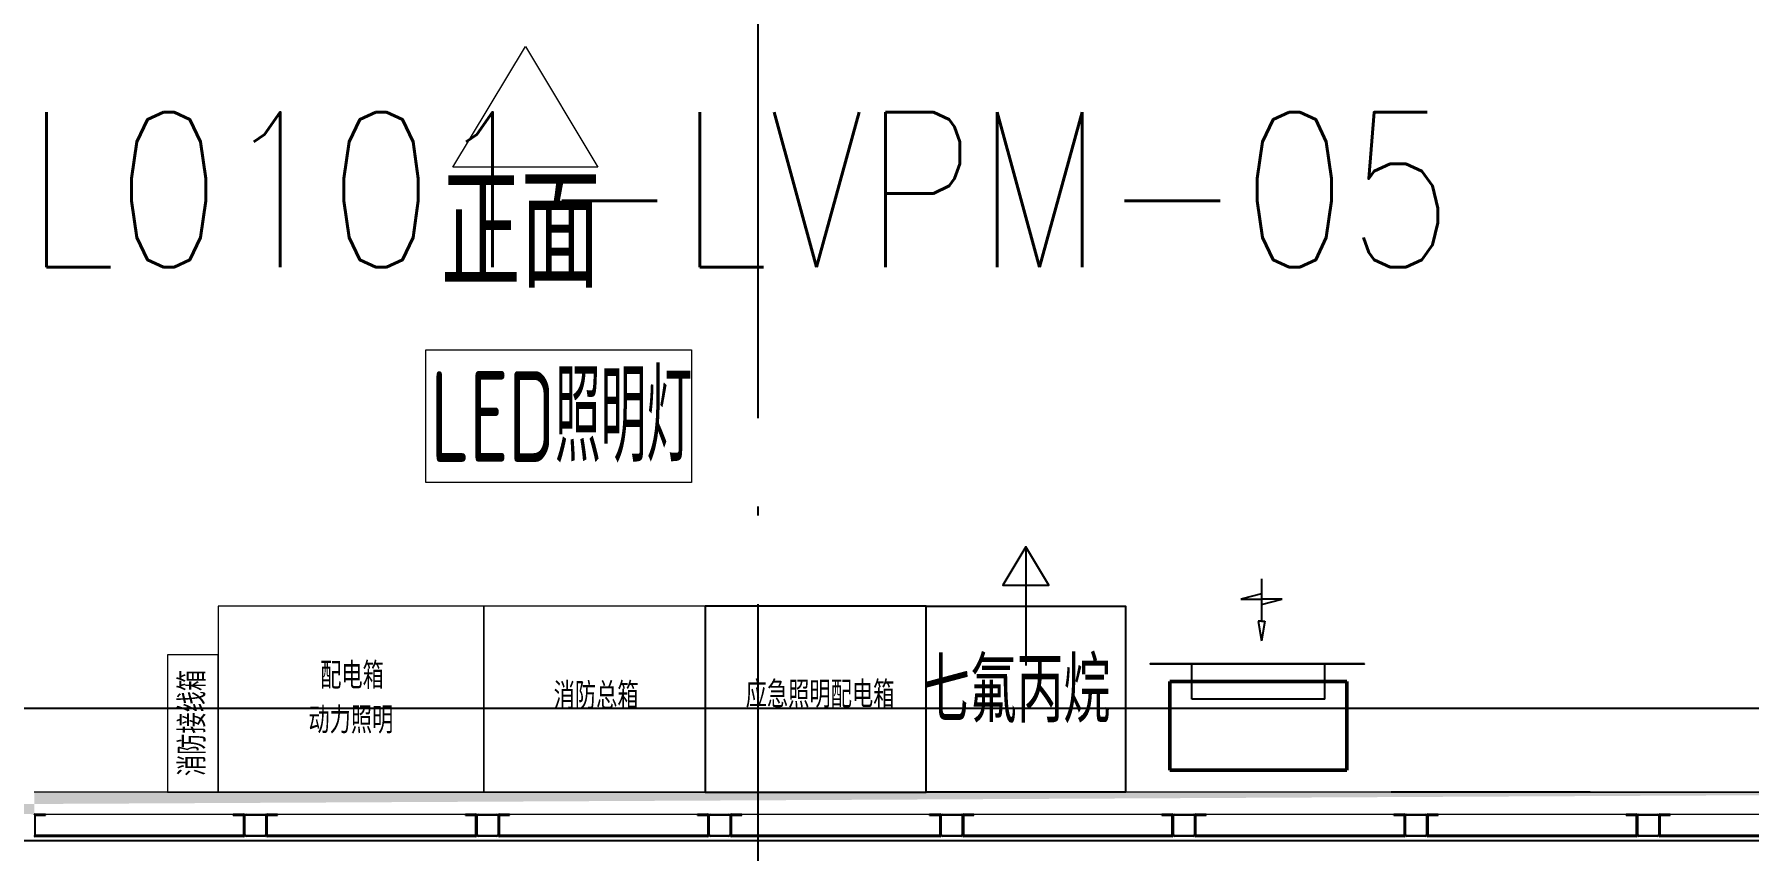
# Model space of a CAD drawing. Extents: x 758840 to 1108724, y -102573 to 143521.
# Drawn here: x 798898 to 802772, y 64560 to 66405 of the extents above; entities that cross this region are included whole.
import ezdxf
from ezdxf.enums import TextEntityAlignment as Align

# ---------------------------------------------------------------- set-up
doc = ezdxf.new("R2010")
doc.units = 0
doc.header["$LTSCALE"] = 1000
doc.header["$MEASUREMENT"] = 0
doc.linetypes.add('DOTE', pattern=[2.42, 2, -0.2, 0.02, -0.2])
for name, color, linetype in [('01-房间正式编号', 1, 'Continuous'), ('02电气-设备', 255, 'Continuous'), ('02电气-设备基础', 252, 'Continuous'), ('ACS_PFG_FK', 30, 'Continuous'), ('DOTE', 8, 'DOTE'), ('hdt-101供电设计', 6, 'Continuous'), ('PUB_TEXT', 7, 'Continuous'), ('消防布置', 8, 'Continuous')]:
    doc.layers.add(name, color=color, linetype=linetype)
for name, color, linetype, lineweight in [('ACS_KT_LH', 51, 'ACS-LH', 60), ('ACS_PFG_F2', 31, 'Continuous', 50), ('细实线', 3, 'Continuous', 5)]:
    doc.layers.add(name, color=color, linetype=linetype, lineweight=lineweight)
doc.styles.add('_TEL_DIM', font='SIMPLEX', dxfattribs={"width": 0.8, "height": 3.5, "bigfont": 'HZTXT'})
doc.styles.add('Huarun_ziti', font='gbenor.shx', dxfattribs={"width": 0.7, "bigfont": 'gbcbig.shx'})
doc.styles.get("Standard").update_dxf_attribs({"font": 'gbenor.shx', "bigfont": 'gbcbig.shx'})
doc.styles.add('宋体', font='', dxfattribs={"width": 0.7})
doc.styles.add('平面图B$0$HZ', font='romans.shx', dxfattribs={"width": 0.8, "bigfont": 'gbcbig.shx'})
doc.styles.get('宋体').set_extended_font_data('SimSun')
doc.linetypes.add('ACS-LH', pattern='A,1,-0.25,1,-0.25,1,-0.25,1,-0.4,["LH",宋体,S=0.25,R=0,X=-0.2,Y=-0.1],-0.4', length=5.55)

# ---------------------------------------------------------------- blocks, each defined once
blk = doc.blocks.new('BD4-PAL0101-LVPM-05')
at = {"ltscale": 5}
h = blk.add_hatch(dxfattribs=at)
h.set_pattern_fill('隔热材料01', color=8, scale=80, angle=45)
h.set_pattern_definition([(315, (1.005, -51.474), (28.28427125, 28.28427125), [4.0142, -35.9858]), (315, (-20.185, -72.664), (28.28427125, 28.28427125), [4.0142, -35.9858]), (135, (13.44, -77.425), (-28.28427125, -28.28427125), [4.0142, -35.9858]), (135, (5.767, -85.1), (-28.28427125, -28.28427125), [4.0142, -35.9858]), (225, (28.298, -71.66), (28.28427125, -28.28427125), [40.0194, 0.0194]), (180, (18.983, -78.135), (-28.2842, 28.2842), [3.4144, -53.1542]), (161.56505, (43.853, -49.85), (-28.284169758, 28.28429741), [2.244, -87.1988]), (161.56505, (15.569, -78.135), (-28.284169758, 28.28429741), [2.244, -87.1988]), (198.43495, (51.525, -48.43), (-28.28429741, 28.28416976), [4.488, -84.9548]), (198.43495, (23.24, -76.716), (-28.28429741, 28.28416976), [4.488, -84.9548]), (108.43495, (38.886, -46.303), (-28.28429741, 28.284169758), [21.3712, -68.0716]), (108.43495, (10.602, -74.587), (-28.28429741, 28.284169758), [21.3712, -68.0716]), (161.56505, (29.29, -23.19), (-28.284169758, 28.28429741), [2.244, -87.1988]), (161.56505, (1.005, -51.474), (-28.284169758, 28.28429741), [2.244, -87.1988]), (180, (-1.124, -50.765), (-28.2842, 28.2842), [3.4144, -53.1542]), (198.43495, (23.746, -22.48), (-28.28429741, 28.28416976), [4.488, -84.9548]), (198.43495, (-4.538, -50.765), (-28.28429741, 28.28416976), [4.488, -84.9548]), (90, (-20.894, -70.535), (-28.2842, 28.2842), [3.4144, -53.1542]), (108.43495, (8.1, -44.38), (-28.28429741, 28.284169758), [2.244, -87.1988]), (108.43495, (-20.185, -72.664), (-28.28429741, 28.284169758), [2.244, -87.1988]), (71.56505, (7.39, -38.836), (-28.28416976, 28.28429741), [4.488, -84.9548]), (71.56505, (-20.894, -67.12), (-28.28416976, 28.28429741), [4.488, -84.9548]), (161.56505, (31.212, -53.976), (-28.284169758, 28.28429741), [21.3712, -68.0716]), (161.56505, (2.928, -82.26), (-28.284169758, 28.28429741), [21.3712, -68.0716]), (90, (6.476, -90.642), (-28.2842, 28.2842), [3.4144, -53.1542]), (108.43495, (34.76, -58.943), (-28.28429741, 28.284169758), [2.244, -87.1988]), (108.43495, (6.476, -87.228), (-28.28429741, 28.284169758), [2.244, -87.1988]), (71.56505, (33.34, -66.615), (-28.28416976, 28.28429741), [4.488, -84.9548]), (71.56505, (5.057, -94.9), (-28.28416976, 28.28429741), [4.488, -84.9548])])
edge = h.paths.add_edge_path()
edge.add_line((8308313.1, -4144801.1), (8308313.1, -4144751.1))
edge.add_line((8308323.1, -4144751.1), (8308323.1, -4144801.1))
edge.add_line((8308543.1, -4144801.1), (8309359, -4144801.1))
edge.add_line((8309359, -4144751.1), (8308543.1, -4144751.1))
edge.add_line((8309459, -4144801.1), (8311223.1, -4144801.1))
edge.add_line((8311223.1, -4144751.1), (8309459, -4144751.1))
edge.add_line((8312873.1, -4144801.1), (8318069.1, -4144801.1))
edge.add_line((8318069.1, -4144751.1), (8312873.1, -4144751.1))
edge.add_line((8318169.1, -4144801.1), (8321719.1, -4144801.1))
edge.add_line((8321719.1, -4144751.1), (8318169.1, -4144751.1))
edge = h.paths.add_edge_path(flags=17)
edge.add_line((8318069.1, -4144801.1), (8318069.1, -4144751.1))
edge.add_line((8318169.1, -4144751.1), (8318169.1, -4144801.1))
edge.add_line((8312873.1, -4144751.1), (8312873.1, -4144801.1))
edge.add_line((8311223.1, -4144801.1), (8311223.1, -4144751.1))
edge.add_line((8308543.1, -4144751.1), (8308543.1, -4144801.1))
edge.add_line((8321719.1, -4144801.1), (8321719.1, -4144751.1))
for p, q in [((8315646.5, -4144269, 200), (8315646.5, -4144365, 200)), ((8315646.5, -4144269, 200), (8315646.5, -4144365, 200)), ((8315646.5, -4144303, 200), (8315599.8, -4144315, 200)), ((8315646.5, -4144303, 200), (8315599.8, -4144315, 200)), ((8315599.8, -4144315, 200), (8315646.6, -4144315, 200)), ((8315599.8, -4144315, 200), (8315646.6, -4144315, 200)), ((8315646.5, -4144327, 200), (8315693.5, -4144315, 200)), ((8315646.5, -4144327, 200), (8315693.5, -4144315, 200)), ((8315693.5, -4144315, 200), (8315646.6, -4144315, 200)), ((8315693.5, -4144315, 200), (8315646.6, -4144315, 200)), ((8315638.9, -4144365, 200), (8315646.5, -4144409.4, 200)), ((8315646.5, -4144365, 200), (8315638.9, -4144365, 200)), ((8315638.9, -4144365, 200), (8315646.5, -4144409.4, 200)), ((8315646.5, -4144365, 200), (8315638.9, -4144365, 200)), ((8315646.5, -4144365, 200), (8315654, -4144365, 200)), ((8315654, -4144365, 200), (8315646.5, -4144409.4, 200)), ((8315646.5, -4144365, 200), (8315654, -4144365, 200)), ((8315654, -4144365, 200), (8315646.5, -4144409.4, 200))]:
    blk.add_line(p, q)
at = {"linetype": 'ByBlock', "lineweight": 15}
for p, q in [((8313888.9, -4144331.1), (8313288.9, -4144331.1)), ((8313288.9, -4144331.1), (8313288.9, -4144751.1)), ((8313888.9, -4144331.1), (8313288.9, -4144331.1)), ((8313288.9, -4144331.1), (8313288.9, -4144751.1)), ((8313888.9, -4144751.1), (8313888.9, -4144331.1)), ((8313888.9, -4144751.1), (8313888.9, -4144331.1)), ((8313288.9, -4144751.1), (8313888.9, -4144751.1)), ((8313288.9, -4144751.1), (8313888.9, -4144751.1)), ((8316286.9, -4144751.1), (8316838.9, -4144751.1))]:
    blk.add_line(p, q, dxfattribs=at)
at = {"lineweight": 15}
for p, q in [((8314388.9, -4144331.1), (8313888.9, -4144331.1)), ((8313888.9, -4144331.1), (8313888.9, -4144751.1)), ((8314388.9, -4144331.1), (8313888.9, -4144331.1)), ((8313888.9, -4144331.1), (8313888.9, -4144751.1)), ((8314388.9, -4144751.1), (8314388.9, -4144331.1)), ((8314388.9, -4144751.1), (8314388.9, -4144331.1)), ((8313173.9, -4144441.1), (8313173.9, -4144751.1)), ((8313288.9, -4144441.1), (8313173.9, -4144441.1)), ((8313173.9, -4144441.1), (8313173.9, -4144751.1)), ((8313288.9, -4144441.1), (8313173.9, -4144441.1)), ((8313288.9, -4144751.1), (8313288.9, -4144441.1)), ((8313288.9, -4144751.1), (8313288.9, -4144441.1)), ((8318069.1, -4144751.1), (8312873.1, -4144751.1)), ((8313173.9, -4144751.1), (8313288.9, -4144751.1)), ((8313173.9, -4144751.1), (8313288.9, -4144751.1)), ((8313888.9, -4144751.1), (8314388.9, -4144751.1)), ((8313888.9, -4144751.1), (8314388.9, -4144751.1)), ((8312873.1, -4144801.1), (8318069.1, -4144801.1))]:
    blk.add_line(p, q, dxfattribs=at)
at = {"lineweight": -3}
for p, q in [((8314888.9, -4144331.1), (8314388.9, -4144331.1)), ((8314388.9, -4144331.1), (8314388.9, -4144751.1)), ((8314888.9, -4144331.1), (8314388.9, -4144331.1)), ((8314388.9, -4144331.1), (8314388.9, -4144751.1)), ((8314888.9, -4144751.1), (8314888.9, -4144331.1)), ((8314888.9, -4144751.1), (8314888.9, -4144331.1)), ((8314388.9, -4144751.1), (8314888.9, -4144751.1)), ((8314388.9, -4144751.1), (8314888.9, -4144751.1)), ((8316389.3, -4144751.1), (8315939.3, -4144751.1))]:
    blk.add_line(p, q, dxfattribs=at)
at = {"linetype": 'Continuous', "lineweight": 25}
for p, q in [((8312875.1, -4144848.9), (8312875.1, -4144803.3)), ((8312875.3, -4144801.1), (8312898.1, -4144801.1)), ((8312875.3, -4144803.1), (8312898.1, -4144803.1)), ((8312898.1, -4144803.1), (8312898.1, -4144801.1)), ((8313322.7, -4144803.1), (8313322.7, -4144801.1)), ((8313322.7, -4144801.1), (8313345.5, -4144801.1)), ((8313322.7, -4144803.1), (8313345.5, -4144803.1)), ((8313345.7, -4144803.3), (8313345.7, -4144848.9)), ((8313347.7, -4144848.9), (8313347.7, -4144803.3)), ((8313347.7, -4144803.3), (8313347.7, -4144848.9)), ((8313397.7, -4144848.9), (8313397.7, -4144803.3)), ((8313399.7, -4144848.9), (8313399.7, -4144803.3)), ((8313399.9, -4144801.1), (8313422.7, -4144801.1)), ((8313399.9, -4144803.1), (8313422.7, -4144803.1)), ((8313422.7, -4144803.1), (8313422.7, -4144801.1)), ((8313847.3, -4144803.1), (8313847.3, -4144801.1)), ((8313847.3, -4144801.1), (8313870.1, -4144801.1)), ((8313847.3, -4144803.1), (8313870.1, -4144803.1)), ((8313870.3, -4144803.3), (8313870.3, -4144848.9)), ((8313872.3, -4144848.9), (8313872.3, -4144803.3)), ((8313872.3, -4144803.3), (8313872.3, -4144848.9)), ((8313922.3, -4144848.9), (8313922.3, -4144803.3)), ((8313924.3, -4144848.9), (8313924.3, -4144803.3)), ((8313924.5, -4144801.1), (8313947.3, -4144801.1)), ((8313924.5, -4144803.1), (8313947.3, -4144803.1)), ((8313947.3, -4144803.1), (8313947.3, -4144801.1)), ((8314371.9, -4144803.1), (8314371.9, -4144801.1)), ((8314371.9, -4144801.1), (8314394.7, -4144801.1)), ((8314371.9, -4144803.1), (8314394.7, -4144803.1)), ((8314394.9, -4144803.3), (8314394.9, -4144848.9)), ((8314396.9, -4144848.9), (8314396.9, -4144803.3)), ((8314396.9, -4144803.3), (8314396.9, -4144848.9)), ((8314446.9, -4144848.9), (8314446.9, -4144803.3)), ((8314448.9, -4144848.9), (8314448.9, -4144803.3)), ((8314449.1, -4144801.1), (8314471.9, -4144801.1)), ((8314449.1, -4144803.1), (8314471.9, -4144803.1)), ((8314471.9, -4144803.1), (8314471.9, -4144801.1)), ((8314896.5, -4144803.1), (8314896.5, -4144801.1)), ((8314896.5, -4144801.1), (8314919.3, -4144801.1)), ((8314896.5, -4144803.1), (8314919.3, -4144803.1)), ((8314919.5, -4144803.3), (8314919.5, -4144848.9)), ((8314921.5, -4144848.9), (8314921.5, -4144803.3)), ((8314921.5, -4144803.3), (8314921.5, -4144848.9)), ((8314971.5, -4144848.9), (8314971.5, -4144803.3)), ((8314973.5, -4144848.9), (8314973.5, -4144803.3)), ((8314973.7, -4144801.1), (8314996.5, -4144801.1)), ((8314973.7, -4144803.1), (8314996.5, -4144803.1)), ((8314996.5, -4144803.1), (8314996.5, -4144801.1)), ((8315421.1, -4144803.1), (8315421.1, -4144801.1)), ((8315421.1, -4144801.1), (8315443.9, -4144801.1)), ((8315421.1, -4144803.1), (8315443.9, -4144803.1)), ((8315444.1, -4144803.3), (8315444.1, -4144848.9)), ((8315446.1, -4144848.9), (8315446.1, -4144803.3)), ((8315446.1, -4144803.3), (8315446.1, -4144848.9)), ((8315496.1, -4144848.9), (8315496.1, -4144803.3)), ((8315498.1, -4144848.9), (8315498.1, -4144803.3)), ((8315498.3, -4144801.1), (8315521.1, -4144801.1)), ((8315498.3, -4144803.1), (8315521.1, -4144803.1)), ((8315521.1, -4144803.1), (8315521.1, -4144801.1)), ((8315945.7, -4144803.1), (8315945.7, -4144801.1)), ((8315945.7, -4144801.1), (8315968.5, -4144801.1)), ((8315945.7, -4144803.1), (8315968.5, -4144803.1)), ((8315968.7, -4144803.3), (8315968.7, -4144848.9)), ((8315970.7, -4144848.9), (8315970.7, -4144803.3)), ((8315970.7, -4144803.3), (8315970.7, -4144848.9)), ((8316020.7, -4144848.9), (8316020.7, -4144803.3)), ((8316022.7, -4144848.9), (8316022.7, -4144803.3)), ((8316022.9, -4144801.1), (8316045.7, -4144801.1)), ((8316022.9, -4144803.1), (8316045.7, -4144803.1)), ((8316045.7, -4144803.1), (8316045.7, -4144801.1)), ((8316470.3, -4144803.1), (8316470.3, -4144801.1)), ((8316470.3, -4144801.1), (8316493.1, -4144801.1)), ((8316470.3, -4144803.1), (8316493.1, -4144803.1)), ((8316493.3, -4144803.3), (8316493.3, -4144848.9)), ((8316495.3, -4144848.9), (8316495.3, -4144803.3)), ((8316495.3, -4144803.3), (8316495.3, -4144848.9)), ((8316545.3, -4144848.9), (8316545.3, -4144803.3)), ((8316547.3, -4144848.9), (8316547.3, -4144803.3)), ((8316547.5, -4144801.1), (8316570.3, -4144801.1)), ((8316547.5, -4144803.1), (8316570.3, -4144803.1)), ((8316570.3, -4144803.1), (8316570.3, -4144801.1)), ((8313345.5, -4144849.1), (8312875.3, -4144849.1)), ((8313345.5, -4144851.1), (8312875.3, -4144851.1)), ((8313870.1, -4144849.1), (8313399.9, -4144849.1)), ((8313870.1, -4144851.1), (8313399.9, -4144851.1)), ((8314394.7, -4144849.1), (8313924.5, -4144849.1)), ((8314394.7, -4144851.1), (8313924.5, -4144851.1)), ((8314919.3, -4144849.1), (8314449.1, -4144849.1)), ((8314919.3, -4144851.1), (8314449.1, -4144851.1)), ((8315443.9, -4144849.1), (8314973.7, -4144849.1)), ((8315443.9, -4144851.1), (8314973.7, -4144851.1)), ((8315968.5, -4144849.1), (8315498.3, -4144849.1)), ((8315968.5, -4144851.1), (8315498.3, -4144851.1)), ((8316493.1, -4144849.1), (8316022.9, -4144849.1)), ((8316493.1, -4144851.1), (8316022.9, -4144851.1)), ((8317017.7, -4144849.1), (8316547.5, -4144849.1)), ((8317017.7, -4144851.1), (8316547.5, -4144851.1))]:
    blk.add_line(p, q, dxfattribs=at)
at = {"linetype": 'Continuous', "lineweight": 15}
for p, q in [((8313440.8, -4144800.7), (8313440.8, -4144800.7)), ((8313931.5, -4144800.9), (8313931.5, -4144800.9)), ((8314991.2, -4144801), (8314991.2, -4144801)), ((8316532.4, -4144801), (8316532.4, -4144801))]:
    blk.add_line(p, q, dxfattribs=at)
at = {"lineweight": -3}
blk.add_lwpolyline([(8314888.9, -4144331.1), (8315338.9, -4144331.1), (8315338.9, -4144751.1), (8314888.9, -4144751.1)], close=True, dxfattribs=at)
at = {"linetype": 'Continuous', "lineweight": 25}
for centre, radius, start, end in [((8312875.3, -4144803.3), 2.2, 90, 180), ((8312875.3, -4144803.3), 0.2, 90, 180), ((8313345.5, -4144803.3), 2.2, 0, 90), ((8313345.5, -4144803.3), 0.2, 0, 90), ((8313399.9, -4144803.3), 2.2, 90, 180), ((8313399.9, -4144803.3), 0.2, 90, 180), ((8313870.1, -4144803.3), 2.2, 0, 90), ((8313870.1, -4144803.3), 0.2, 0, 90), ((8313924.5, -4144803.3), 2.2, 90, 180), ((8313924.5, -4144803.3), 0.2, 90, 180), ((8314394.7, -4144803.3), 2.2, 0, 90), ((8314394.7, -4144803.3), 0.2, 0, 90), ((8314449.1, -4144803.3), 2.2, 90, 180), ((8314449.1, -4144803.3), 0.2, 90, 180), ((8314919.3, -4144803.3), 2.2, 0, 90), ((8314919.3, -4144803.3), 0.2, 0, 90), ((8314973.7, -4144803.3), 2.2, 90, 180), ((8314973.7, -4144803.3), 0.2, 90, 180), ((8315443.9, -4144803.3), 2.2, 0, 90), ((8315443.9, -4144803.3), 0.2, 0, 90), ((8315498.3, -4144803.3), 2.2, 90, 180), ((8315498.3, -4144803.3), 0.2, 90, 180), ((8315968.5, -4144803.3), 2.2, 0, 90), ((8315968.5, -4144803.3), 0.2, 0, 90), ((8316022.9, -4144803.3), 2.2, 90, 180), ((8316022.9, -4144803.3), 0.2, 90, 180), ((8316493.1, -4144803.3), 2.2, 0, 90), ((8316493.1, -4144803.3), 0.2, 0, 90), ((8316547.5, -4144803.3), 2.2, 90, 180), ((8316547.5, -4144803.3), 0.2, 90, 180), ((8312875.3, -4144848.9), 2.2, 180, 270), ((8312875.3, -4144848.9), 0.2, 180, 270), ((8313345.5, -4144848.9), 0.2, 270, 0), ((8313345.5, -4144848.9), 2.2, 270, 0), ((8313399.9, -4144848.9), 2.2, 180, 270), ((8313399.9, -4144848.9), 0.2, 180, 270), ((8313870.1, -4144848.9), 0.2, 270, 0), ((8313870.1, -4144848.9), 2.2, 270, 0), ((8313924.5, -4144848.9), 2.2, 180, 270), ((8313924.5, -4144848.9), 0.2, 180, 270), ((8314394.7, -4144848.9), 0.2, 270, 0), ((8314394.7, -4144848.9), 2.2, 270, 0), ((8314449.1, -4144848.9), 2.2, 180, 270), ((8314449.1, -4144848.9), 0.2, 180, 270), ((8314919.3, -4144848.9), 0.2, 270, 0), ((8314919.3, -4144848.9), 2.2, 270, 0), ((8314973.7, -4144848.9), 2.2, 180, 270), ((8314973.7, -4144848.9), 0.2, 180, 270), ((8315443.9, -4144848.9), 0.2, 270, 0), ((8315443.9, -4144848.9), 2.2, 270, 0), ((8315498.3, -4144848.9), 2.2, 180, 270), ((8315498.3, -4144848.9), 0.2, 180, 270), ((8315968.5, -4144848.9), 0.2, 270, 0), ((8315968.5, -4144848.9), 2.2, 270, 0), ((8316022.9, -4144848.9), 2.2, 180, 270), ((8316022.9, -4144848.9), 0.2, 180, 270), ((8316493.1, -4144848.9), 0.2, 270, 0), ((8316493.1, -4144848.9), 2.2, 270, 0), ((8316547.5, -4144848.9), 2.2, 180, 270), ((8316547.5, -4144848.9), 0.2, 180, 270)]:
    blk.add_arc(centre, radius, start, end, dxfattribs=at)
at = {"layer": 'ACS_KT_LH', "linetype": 'ByBlock', "lineweight": 15}
for p, q in [((8313819, -4143339.2), (8313982.9, -4143066.2)), ((8313982.9, -4143066.2), (8314146.9, -4143339.2)), ((8314146.9, -4143339.2), (8313819, -4143339.2))]:
    blk.add_line(p, q, dxfattribs=at)
at = {"layer": 'ACS_PFG_F2'}
for p, q in [((8315438.9, -4144701.2), (8315438.9, -4144501.2)), ((8315438.9, -4144501.2), (8315839.3, -4144501.2)), ((8315438.9, -4144701.2), (8315438.9, -4144501.2)), ((8315438.9, -4144501.2), (8315839.3, -4144501.2)), ((8315839.3, -4144701.2), (8315839.3, -4144501.2)), ((8315839.3, -4144701.2), (8315839.3, -4144501.2)), ((8315438.9, -4144701.2), (8315839.3, -4144701.2)), ((8315438.9, -4144701.2), (8315839.3, -4144701.2))]:
    blk.add_line(p, q, dxfattribs=at)
at = {"layer": 'ACS_PFG_FK'}
for p, q in [((8315488.9, -4144541.2), (8315488.9, -4144461.2)), ((8315488.9, -4144541.2), (8315488.9, -4144461.2)), ((8315789.3, -4144541.2), (8315789.3, -4144461.2)), ((8315789.3, -4144541.2), (8315789.3, -4144461.2)), ((8315789.3, -4144541.2), (8315488.9, -4144541.2)), ((8315789.3, -4144541.2), (8315488.9, -4144541.2))]:
    blk.add_line(p, q, dxfattribs=at)
at = {"layer": 'hdt-101供电设计', "lineweight": 15}
for p, q in [((8313758.1, -4143751.6), (8314358.1, -4143751.6)), ((8313758.1, -4144051.6), (8313758.1, -4143751.6)), ((8314358.1, -4143751.6), (8314358.1, -4144051.6)), ((8314358.1, -4144051.6), (8313758.1, -4144051.6))]:
    blk.add_line(p, q, dxfattribs=at)
at = {"layer": '消防布置', "linetype": 'ByBlock'}
blk.add_lwpolyline([(8315113.9, -4144197.2), (8315061.7, -4144283.3), (8315166.1, -4144283.3), (8315113.9, -4144197.2), (8315113.9, -4144465)], dxfattribs=at)
at = {"layer": '细实线', "lineweight": 15}
for p, q in [((8313351.7, -4144801.1), (8313393.7, -4144801.1)), ((8313351.7, -4144803.1), (8313393.7, -4144803.1)), ((8313876.3, -4144801.1), (8313918.3, -4144801.1)), ((8313876.3, -4144803.1), (8313918.3, -4144803.1)), ((8314400.9, -4144801.1), (8314442.9, -4144801.1)), ((8314400.9, -4144803.1), (8314442.9, -4144803.1)), ((8314925.5, -4144801.1), (8314967.5, -4144801.1)), ((8314925.5, -4144803.1), (8314967.5, -4144803.1)), ((8315450.1, -4144801.1), (8315492.1, -4144801.1)), ((8315450.1, -4144803.1), (8315492.1, -4144803.1)), ((8315974.7, -4144801.1), (8316016.7, -4144801.1)), ((8315974.7, -4144803.1), (8316016.7, -4144803.1)), ((8316499.3, -4144801.1), (8316541.3, -4144801.1)), ((8316499.3, -4144803.1), (8316541.3, -4144803.1)), ((8313347.7, -4144847.1), (8313347.7, -4144805.1)), ((8313349.7, -4144847.1), (8313349.7, -4144805.1)), ((8313395.7, -4144805.1), (8313395.7, -4144847.1)), ((8313397.7, -4144805.1), (8313397.7, -4144847.1)), ((8313872.3, -4144847.1), (8313872.3, -4144805.1)), ((8313874.3, -4144847.1), (8313874.3, -4144805.1)), ((8313920.3, -4144805.1), (8313920.3, -4144847.1)), ((8313922.3, -4144805.1), (8313922.3, -4144847.1)), ((8314396.9, -4144847.1), (8314396.9, -4144805.1)), ((8314398.9, -4144847.1), (8314398.9, -4144805.1)), ((8314444.9, -4144805.1), (8314444.9, -4144847.1)), ((8314446.9, -4144805.1), (8314446.9, -4144847.1)), ((8314921.5, -4144847.1), (8314921.5, -4144805.1)), ((8314923.5, -4144847.1), (8314923.5, -4144805.1)), ((8314969.5, -4144805.1), (8314969.5, -4144847.1)), ((8314971.5, -4144805.1), (8314971.5, -4144847.1)), ((8315446.1, -4144847.1), (8315446.1, -4144805.1)), ((8315448.1, -4144847.1), (8315448.1, -4144805.1)), ((8315494.1, -4144805.1), (8315494.1, -4144847.1)), ((8315496.1, -4144805.1), (8315496.1, -4144847.1)), ((8315970.7, -4144847.1), (8315970.7, -4144805.1)), ((8315972.7, -4144847.1), (8315972.7, -4144805.1)), ((8316018.7, -4144805.1), (8316018.7, -4144847.1)), ((8316020.7, -4144805.1), (8316020.7, -4144847.1)), ((8316495.3, -4144847.1), (8316495.3, -4144805.1)), ((8316497.3, -4144847.1), (8316497.3, -4144805.1)), ((8316543.3, -4144805.1), (8316543.3, -4144847.1)), ((8316545.3, -4144805.1), (8316545.3, -4144847.1)), ((8313393.7, -4144849.1), (8313351.7, -4144849.1)), ((8313393.7, -4144851.1), (8313351.7, -4144851.1)), ((8313918.3, -4144849.1), (8313876.3, -4144849.1)), ((8313918.3, -4144851.1), (8313876.3, -4144851.1)), ((8314442.9, -4144849.1), (8314400.9, -4144849.1)), ((8314442.9, -4144851.1), (8314400.9, -4144851.1)), ((8314967.5, -4144849.1), (8314925.5, -4144849.1)), ((8314967.5, -4144851.1), (8314925.5, -4144851.1)), ((8315492.1, -4144849.1), (8315450.1, -4144849.1)), ((8315492.1, -4144851.1), (8315450.1, -4144851.1)), ((8316016.7, -4144849.1), (8315974.7, -4144849.1)), ((8316016.7, -4144851.1), (8315974.7, -4144851.1)), ((8316541.3, -4144849.1), (8316499.3, -4144849.1)), ((8316541.3, -4144851.1), (8316499.3, -4144851.1))]:
    blk.add_line(p, q, dxfattribs=at)
for centre, radius, start, end in [((8313351.7, -4144805.1), 4, 90, 180), ((8313351.7, -4144805.1), 2, 90, 180), ((8313393.7, -4144805.1), 4, 0, 90), ((8313393.7, -4144805.1), 2, 0, 90), ((8313876.3, -4144805.1), 4, 90, 180), ((8313876.3, -4144805.1), 2, 90, 180), ((8313918.3, -4144805.1), 4, 0, 90), ((8313918.3, -4144805.1), 2, 0, 90), ((8314400.9, -4144805.1), 4, 90, 180), ((8314400.9, -4144805.1), 2, 90, 180), ((8314442.9, -4144805.1), 4, 0, 90), ((8314442.9, -4144805.1), 2, 0, 90), ((8314925.5, -4144805.1), 4, 90, 180), ((8314925.5, -4144805.1), 2, 90, 180), ((8314967.5, -4144805.1), 4, 0, 90), ((8314967.5, -4144805.1), 2, 0, 90), ((8315450.1, -4144805.1), 4, 90, 180), ((8315450.1, -4144805.1), 2, 90, 180), ((8315492.1, -4144805.1), 4, 0, 90), ((8315492.1, -4144805.1), 2, 0, 90), ((8315974.7, -4144805.1), 4, 90, 180), ((8315974.7, -4144805.1), 2, 90, 180), ((8316016.7, -4144805.1), 4, 0, 90), ((8316016.7, -4144805.1), 2, 0, 90), ((8316499.3, -4144805.1), 4, 90, 180), ((8316499.3, -4144805.1), 2, 90, 180), ((8316541.3, -4144805.1), 4, 0, 90), ((8316541.3, -4144805.1), 2, 0, 90), ((8313351.7, -4144847.1), 4, 180, 270), ((8313351.7, -4144847.1), 2, 180, 270), ((8313393.7, -4144847.1), 2, 270, 0), ((8313393.7, -4144847.1), 4, 270, 0), ((8313876.3, -4144847.1), 4, 180, 270), ((8313876.3, -4144847.1), 2, 180, 270), ((8313918.3, -4144847.1), 2, 270, 0), ((8313918.3, -4144847.1), 4, 270, 0), ((8314400.9, -4144847.1), 4, 180, 270), ((8314400.9, -4144847.1), 2, 180, 270), ((8314442.9, -4144847.1), 2, 270, 0), ((8314442.9, -4144847.1), 4, 270, 0), ((8314925.5, -4144847.1), 4, 180, 270), ((8314925.5, -4144847.1), 2, 180, 270), ((8314967.5, -4144847.1), 2, 270, 0), ((8314967.5, -4144847.1), 4, 270, 0), ((8315450.1, -4144847.1), 4, 180, 270), ((8315450.1, -4144847.1), 2, 180, 270), ((8315492.1, -4144847.1), 2, 270, 0), ((8315492.1, -4144847.1), 4, 270, 0), ((8315974.7, -4144847.1), 4, 180, 270), ((8315974.7, -4144847.1), 2, 180, 270), ((8316016.7, -4144847.1), 2, 270, 0), ((8316016.7, -4144847.1), 4, 270, 0), ((8316499.3, -4144847.1), 4, 180, 270), ((8316499.3, -4144847.1), 2, 180, 270), ((8316541.3, -4144847.1), 2, 270, 0), ((8316541.3, -4144847.1), 4, 270, 0)]:
    blk.add_arc(centre, radius, start, end, dxfattribs=at)
at = {"linetype": 'ByBlock', "lineweight": 15}
blk.add_text('正面', height=250, dxfattribs=at).set_placement((8313792.2, -4143611.1))
at = {"linetype": 'ByBlock', "lineweight": 15, "style": '_TEL_DIM', "width": 0.8}
for s, p in [('配电箱', (8313519.1, -4144517.8)), ('配电箱', (8313519.1, -4144517.8)), ('应急照明配电箱', (8314480.8, -4144560.3)), ('应急照明配电箱', (8314480.8, -4144560.3)), ('动力照明', (8313492.5, -4144618.5)), ('动力照明', (8313492.5, -4144618.5))]:
    blk.add_text(s, height=60, dxfattribs=at).set_placement(p)
at = {"lineweight": -3, "style": '_TEL_DIM', "width": 0.8}
blk.add_text('消防接线箱', height=60, rotation=90, dxfattribs=at).set_placement((8313260.2, -4144714.8))
blk.add_text('消防接线箱', height=60, rotation=90, dxfattribs=at).set_placement((8313260.2, -4144714.8))
blk.add_text('消防总箱', height=60, dxfattribs=at).set_placement((8314046.8, -4144563.5))
blk.add_text('消防总箱', height=60, dxfattribs=at).set_placement((8314046.8, -4144563.5))
at = {"layer": 'hdt-101供电设计', "lineweight": 15, "style": 'Huarun_ziti', "width": 0.7}
blk.add_text('LED照明灯', height=204.8, dxfattribs=at).set_placement((8313768.9, -4144004.8))
at = {"layer": 'PUB_TEXT', "linetype": 'ByBlock'}
blk.add_text('七氟丙烷', height=147, dxfattribs=at).set_placement((8314881.4, -4144594.4))
at = {"layer": 'ACS_PFG_FK'}
mesh = blk.add_polymesh((2, 7), dxfattribs=at)
for k, corner in enumerate([(8315874.8, -4144461.2), (8315794.8, -4144461.2), (8315714.8, -4144461.2), (8315634.8, -4144461.2), (8315554.8, -4144461.2), (8315474.8, -4144461.2), (8315394.8, -4144461.2), (8315874.8, -4144461.2, 400), (8315794.8, -4144461.2, 400), (8315714.8, -4144461.2, 400), (8315634.8, -4144461.2, 400), (8315554.8, -4144461.2, 400), (8315474.8, -4144461.2, 400), (8315394.8, -4144461.2, 400)]):
    mesh.set_mesh_vertex(divmod(k, 7), corner)
mesh = blk.add_polymesh((2, 7), dxfattribs=at)
for k, corner in enumerate([(8315874.8, -4144461.2), (8315794.8, -4144461.2), (8315714.8, -4144461.2), (8315634.8, -4144461.2), (8315554.8, -4144461.2), (8315474.8, -4144461.2), (8315394.8, -4144461.2), (8315874.8, -4144461.2, 400), (8315794.8, -4144461.2, 400), (8315714.8, -4144461.2, 400), (8315634.8, -4144461.2, 400), (8315554.8, -4144461.2, 400), (8315474.8, -4144461.2, 400), (8315394.8, -4144461.2, 400)]):
    mesh.set_mesh_vertex(divmod(k, 7), corner)
mesh = blk.add_polymesh((2, 7), dxfattribs=at)
for k, corner in enumerate([(8315879.1, -4144461.2), (8315799.1, -4144461.2), (8315719.1, -4144461.2), (8315639.1, -4144461.2), (8315559.1, -4144461.2), (8315479.1, -4144461.2), (8315399.1, -4144461.2), (8315879.1, -4144461.2, 400), (8315799.1, -4144461.2, 400), (8315719.1, -4144461.2, 400), (8315639.1, -4144461.2, 400), (8315559.1, -4144461.2, 400), (8315479.1, -4144461.2, 400), (8315399.1, -4144461.2, 400)]):
    mesh.set_mesh_vertex(divmod(k, 7), corner)
mesh = blk.add_polymesh((2, 7), dxfattribs=at)
for k, corner in enumerate([(8315879.1, -4144461.2), (8315799.1, -4144461.2), (8315719.1, -4144461.2), (8315639.1, -4144461.2), (8315559.1, -4144461.2), (8315479.1, -4144461.2), (8315399.1, -4144461.2), (8315879.1, -4144461.2, 400), (8315799.1, -4144461.2, 400), (8315719.1, -4144461.2, 400), (8315639.1, -4144461.2, 400), (8315559.1, -4144461.2, 400), (8315479.1, -4144461.2, 400), (8315399.1, -4144461.2, 400)]):
    mesh.set_mesh_vertex(divmod(k, 7), corner)

msp = doc.modelspace()

# ---------------------------------------------------------------- linework, layer by layer
at = {"layer": '02电气-设备基础'}
msp.add_lwpolyline([(845796.74, 64582.52), (792096.74, 64582.52), (792096.74, 64882.52), (845796.74, 64882.52)], close=True, dxfattribs=at)
at = {"layer": 'DOTE'}
msp.add_line((800533.02, 103837.52), (800533.02, 34437.52), dxfattribs=at)

# ---------------------------------------------------------------- block references
at = {"layer": '02电气-设备'}
msp.add_blockref('BD4-PAL0101-LVPM-05', (-7513975.04, 4209443.59), dxfattribs=at)

# ---------------------------------------------------------------- texts
at = {"layer": '01-房间正式编号', "color": 1, "style": '平面图B$0$HZ', "width": 0.8}
msp.add_text('BD4-PAL0101-LVPM-05', height=350, dxfattribs=at).set_placement((799729.9, 65878.9), align=Align.CENTER)

doc.saveas('drawing.dxf')
